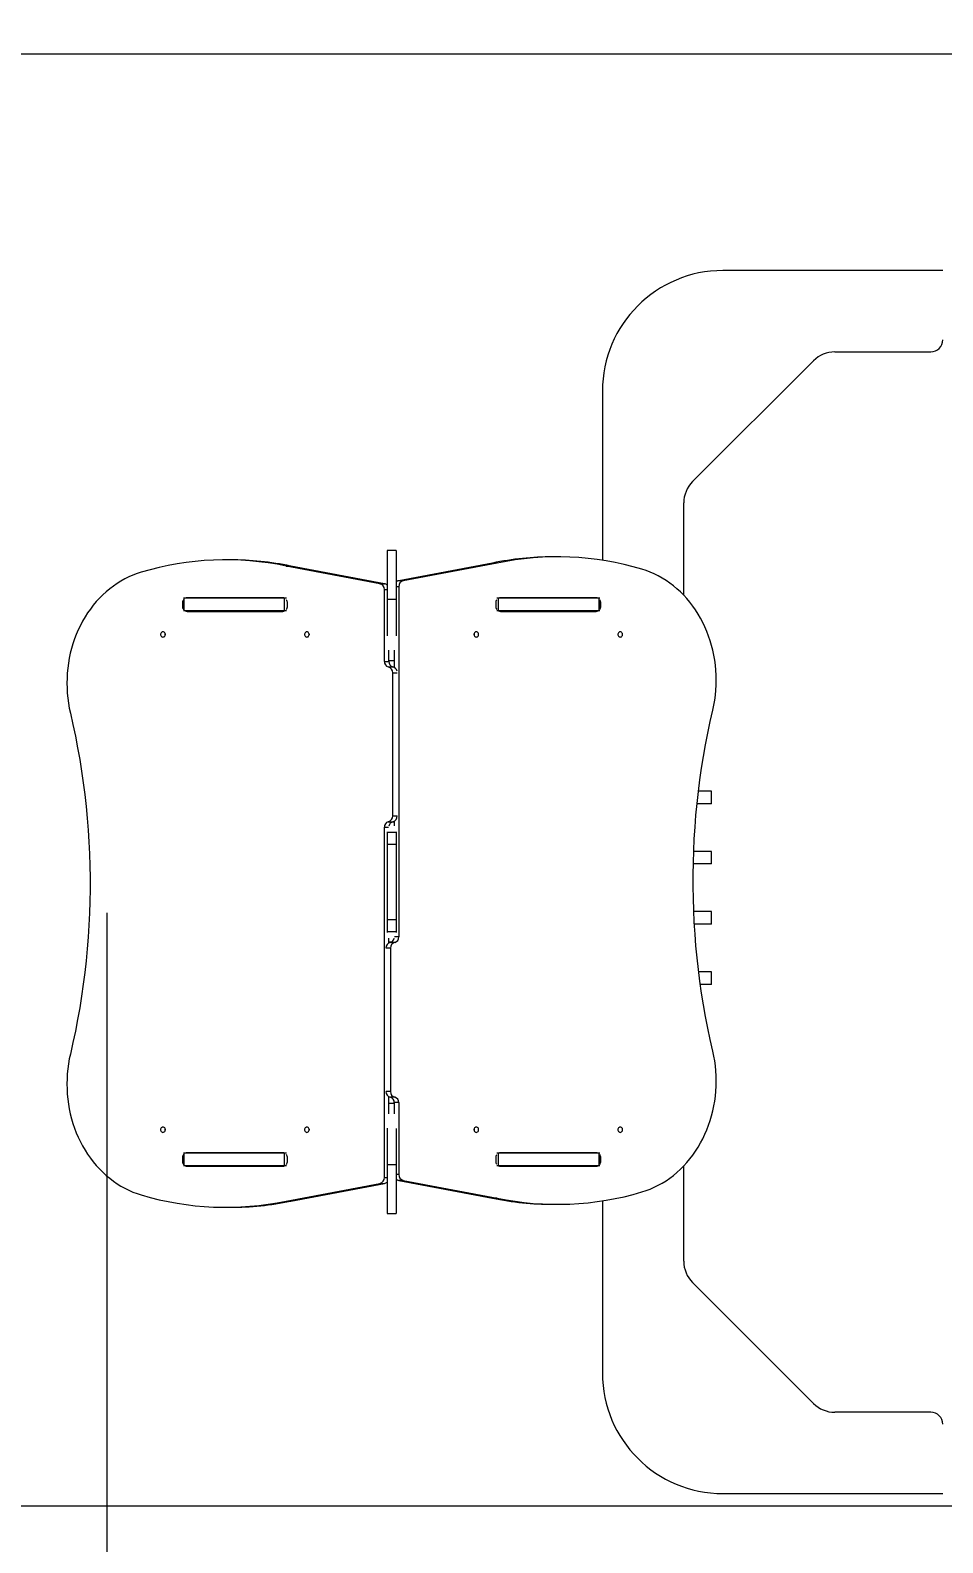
# Model space of a CAD drawing. Header units: millimetres. Extents: x -2979 to 6391, y -2580 to 3476.
# Drawn here: x -637 to 878, y -495 to 2016 of the extents above; entities that cross this region are included whole.
import ezdxf

# ---------------------------------------------------------------- set-up
doc = ezdxf.new("R2010")
doc.units = ezdxf.units.MM
for name, color, linetype in [('DIKOM_ОБЪЕКТ', 7, 'Continuous'), ('DIKOM_РАЗМЕР_ЗОНА', 7, 'Continuous'), ('DIKOM_РАЗМЕР_ОБЪЕКТА', 7, 'Continuous')]:
    doc.layers.add(name, color=color, linetype=linetype)
doc.styles.add('style1', font='arialbd.ttf', dxfattribs={"width": 0.8})
doc.dimstyles.new('1-50', dxfattribs={"dimtxt": 300, "dimasz": 200, "dimexe": 100, "dimexo": 0, "dimgap": 100, "dimtad": 1, "dimtxsty": 'style1', "dimcen": 200, "dimclrd": 7, "dimclre": 7, "dimclrt": 7, "dimadec": 1, "dimazin": 2, "dimtfac": 1, "dimtmove": 0, "dimatfit": 2, "dimfxl": 0, "dimlwd": 25, "dimlwe": 18, "dimarcsym": 0})

# ---------------------------------------------------------------- blocks, each defined once
blk = doc.blocks.new('*D0')
at = {"layer": 'Defpoints', "color": 0, "transparency": 16777216}
for p in [(-509.5, 550.7), (4390.5, 550.7), (-509.5, -1019.6)]:
    blk.add_point(p, dxfattribs=at)
at = {"layer": 'DIKOM_РАЗМЕР_ОБЪЕКТА', "color": 7, "lineweight": 18, "transparency": 16777216}
for p, q in [((-509.5, 550.7), (-509.5, -1119.6)), ((4390.5, 550.7), (4390.5, -1119.6))]:
    blk.add_line(p, q, dxfattribs=at)
at = {"layer": 'DIKOM_РАЗМЕР_ОБЪЕКТА', "color": 7, "lineweight": 25, "transparency": 16777216}
blk.add_line((4190.5, -1019.6), (-309.5, -1019.6), dxfattribs=at)
at = {"layer": 'DIKOM_РАЗМЕР_ОБЪЕКТА', "color": 7, "transparency": 16777216}
for points in [[(-309.5, -986.3), (-309.5, -1052.9), (-509.5, -1019.6)], [(4190.5, -986.3), (4190.5, -1052.9), (4390.5, -1019.6)]]:
    blk.add_solid(points, dxfattribs=at)
at = {"layer": 'DIKOM_РАЗМЕР_ОБЪЕКТА', "color": 7, "transparency": 16777216, "insert": (1940.5, -766.4), "char_height": 300, "attachment_point": 5, "style": 'style1'}
blk.add_mtext('{\\fArial|b0|i0|c204|p34;4900}', dxfattribs=at)
blk = doc.blocks.new('*D1')
at = {"layer": 'Defpoints', "color": 0, "transparency": 16777216}
for p in [(-976.1, 1975.8), (3043.3, 1975.8), (1778.3, -434.3)]:
    blk.add_point(p, dxfattribs=at)
at = {"layer": 'DIKOM_РАЗМЕР_ОБЪЕКТА', "color": 7, "lineweight": 18, "transparency": 16777216}
for p, q in [((3043.3, 1975.8), (-1076.1, 1975.8)), ((1778.3, -434.3), (-1076.1, -434.3))]:
    blk.add_line(p, q, dxfattribs=at)
at = {"layer": 'DIKOM_РАЗМЕР_ОБЪЕКТА', "color": 7, "lineweight": 25, "transparency": 16777216}
blk.add_line((-976.1, -234.3), (-976.1, 1775.8), dxfattribs=at)
at = {"layer": 'DIKOM_РАЗМЕР_ОБЪЕКТА', "color": 7, "transparency": 16777216}
for points in [[(-1009.4, 1775.8), (-942.7, 1775.8), (-976.1, 1975.8)], [(-1009.4, -234.3), (-942.7, -234.3), (-976.1, -434.3)]]:
    blk.add_solid(points, dxfattribs=at)
at = {"layer": 'DIKOM_РАЗМЕР_ОБЪЕКТА', "color": 7, "transparency": 16777216, "insert": (-1229.2, 770.8), "char_height": 300, "attachment_point": 5, "rotation": 90, "style": 'style1'}
blk.add_mtext('{\\fArial|b0|i0|c204|p34;2400}', dxfattribs=at)
blk = doc.blocks.new('*D2')
at = {"layer": 'Defpoints', "color": 0, "transparency": 16777216}
for p in [(-2009.5, 195.6), (6390.5, 195.6), (-2009.5, -2479.7)]:
    blk.add_point(p, dxfattribs=at)
at = {"layer": 'DIKOM_РАЗМЕР_ЗОНА', "color": 7, "lineweight": 18, "transparency": 16777216}
for p, q in [((-2009.5, 195.6), (-2009.5, -2579.7)), ((6390.5, 195.6), (6390.5, -2579.7))]:
    blk.add_line(p, q, dxfattribs=at)
at = {"layer": 'DIKOM_РАЗМЕР_ЗОНА', "color": 7, "lineweight": 25, "transparency": 16777216}
blk.add_line((6190.5, -2479.7), (-1809.5, -2479.7), dxfattribs=at)
at = {"layer": 'DIKOM_РАЗМЕР_ЗОНА', "color": 7, "transparency": 16777216}
for points in [[(-1809.5, -2446.4), (-1809.5, -2513), (-2009.5, -2479.7)], [(6190.5, -2446.4), (6190.5, -2513), (6390.5, -2479.7)]]:
    blk.add_solid(points, dxfattribs=at)
at = {"layer": 'DIKOM_РАЗМЕР_ЗОНА', "color": 7, "transparency": 16777216, "insert": (2190.5, -2226.5), "char_height": 300, "attachment_point": 5, "style": 'style1'}
blk.add_mtext('{\\fArial|b0|i0|c204|p34;8400}', dxfattribs=at)
blk = doc.blocks.new('*D3')
at = {"layer": 'Defpoints', "color": 0, "transparency": 16777216}
for p in [(-2528.7, 3475.8), (2543.3, 3475.8), (2570.3, -1934.3)]:
    blk.add_point(p, dxfattribs=at)
at = {"layer": 'DIKOM_РАЗМЕР_ЗОНА', "color": 7, "lineweight": 18, "transparency": 16777216}
for p, q in [((2543.3, 3475.8), (-2628.7, 3475.8)), ((2570.3, -1934.3), (-2628.7, -1934.3))]:
    blk.add_line(p, q, dxfattribs=at)
at = {"layer": 'DIKOM_РАЗМЕР_ЗОНА', "color": 7, "lineweight": 25, "transparency": 16777216}
blk.add_line((-2528.7, -1734.3), (-2528.7, 3275.8), dxfattribs=at)
at = {"layer": 'DIKOM_РАЗМЕР_ЗОНА', "color": 7, "transparency": 16777216}
for points in [[(-2562, 3275.8), (-2495.3, 3275.8), (-2528.7, 3475.8)], [(-2562, -1734.3), (-2495.3, -1734.3), (-2528.7, -1934.3)]]:
    blk.add_solid(points, dxfattribs=at)
at = {"layer": 'DIKOM_РАЗМЕР_ЗОНА', "color": 7, "transparency": 16777216, "insert": (-2781.9, 770.8), "char_height": 300, "attachment_point": 5, "rotation": 90, "style": 'style1'}
blk.add_mtext('{\\fArial|b0|i0|c204|p34;5400}', dxfattribs=at)

msp = doc.modelspace()

# ---------------------------------------------------------------- linework, layer by layer
at = {"layer": 'DIKOM_ОБЪЕКТ', "color": 7, "linetype": 'Continuous', "lineweight": 15}
for p, q in [((878.302, 1616.723), (513.302, 1616.723)), ((699.013, 1481.724), (858.302, 1481.724)), ((462.947, 1266.368), (663.657, 1467.079)), ((313.302, 1416.723), (313.302, 1135.781)), ((448.302, 1077.788), (448.302, 1231.013)), ((-304.382, 1136.589), (-311.882, 1136.589)), ((-29.204, 1151.996), (-44.204, 1151.996)), ((-44.204, 1151.996), (-44.204, 1070.821)), ((-29.204, 1151.996), (-29.204, 1070.821)), ((130.851, 1131.19), (-24.927, 1101.897)), ((138.351, 1131.19), (-17.427, 1101.897)), ((138.351, 1131.19), (130.851, 1131.19)), ((238.465, 1141.548), (230.965, 1141.548)), ((-55.992, 1096.938), (-211.768, 1126.231)), ((-211.768, 1126.231), (-204.268, 1126.231)), ((-48.492, 1096.938), (-204.268, 1126.231)), ((-55.992, 1096.938), (-48.492, 1096.938)), ((-48.724, 967.843), (-48.724, 1087.068)), ((-17.427, 1101.897), (-24.927, 1101.897)), ((-24.696, 1092.027), (-24.693, 510.567)), ((-384.067, 1064.474), (-384.067, 1059.974)), ((-382.215, 1069.813), (-382.215, 1054.635)), ((-381.103, 1072.724), (-382.173, 1072.724)), ((-381.103, 1051.724), (-381.103, 1072.724)), ((-214.711, 1072.724), (-381.103, 1072.724)), ((-217.357, 1073.474), (-376.273, 1073.474)), ((-214.711, 1051.724), (-214.711, 1072.724)), ((-211.457, 1072.724), (-214.711, 1072.724)), ((-209.563, 1059.974), (-209.563, 1064.474)), ((-29.204, 1070.821), (-44.204, 1070.821)), ((-44.204, 1070.821), (-44.204, 1010.424)), ((-29.204, 1070.821), (-29.204, 1010.504)), ((136.146, 1064.474), (136.146, 1059.974)), ((140.951, 1072.724), (137.896, 1072.724)), ((140.951, 1051.724), (140.951, 1072.724)), ((307.683, 1072.724), (140.951, 1072.724)), ((302.856, 1073.474), (143.94, 1073.474)), ((307.683, 1051.724), (307.683, 1072.724)), ((308.752, 1072.724), (307.683, 1072.724)), ((308.795, 1054.634), (308.795, 1069.813)), ((310.65, 1059.974), (310.65, 1064.474)), ((-381.103, 1051.724), (-382.173, 1051.724)), ((-214.711, 1051.724), (-381.103, 1051.724)), ((-376.273, 1050.974), (-217.357, 1050.974)), ((-370.827, 1051.292), (-370.827, 1051.724)), ((-211.457, 1051.724), (-214.711, 1051.724)), ((140.951, 1051.724), (137.896, 1051.724)), ((307.683, 1051.724), (140.951, 1051.724)), ((143.94, 1050.974), (302.856, 1050.974)), ((297.409, 1051.724), (297.409, 1051.292)), ((308.752, 1051.724), (307.683, 1051.724)), ((-41.224, 967.843), (-41.224, 986.532)), ((-32.195, 986.583), (-32.195, 958.049)), ((-48.724, 967.843), (-41.224, 967.843)), ((-42.16, 958.956), (-34.66, 958.956)), ((-34.867, 711.642), (-34.867, 949.081)), ((493.392, 731.724), (470.425, 731.724)), ((493.392, 752.724), (472.768, 752.724)), ((494.302, 752.724), (493.392, 752.724)), ((494.302, 731.724), (493.392, 731.724)), ((494.302, 731.724), (494.302, 752.724)), ((-48.721, 111.42), (-48.724, 692.881)), ((-44.204, 685.28), (-44.204, 684.164)), ((-29.204, 684.164), (-44.204, 684.164)), ((-44.204, 684.164), (-44.204, 664.12)), ((-42.16, 701.768), (-34.66, 701.768)), ((-32.194, 701.254), (-36.287, 701.254)), ((-32.194, 702.675), (-32.194, 695.001)), ((-29.204, 685.253), (-29.204, 684.164)), ((-29.204, 684.164), (-29.204, 664.12)), ((-29.204, 664.12), (-44.204, 664.12)), ((-44.204, 664.12), (-44.204, 539.327)), ((-29.204, 664.12), (-29.204, 539.327)), ((493.392, 652.724), (464.828, 652.724)), ((494.302, 652.724), (493.392, 652.724)), ((494.302, 631.724), (494.302, 652.724)), ((493.392, 631.724), (464.187, 631.724)), ((494.302, 631.724), (493.392, 631.724)), ((493.392, 552.724), (464.947, 552.724)), ((494.302, 552.724), (493.392, 552.724)), ((494.302, 531.724), (494.302, 552.724)), ((-29.204, 539.327), (-44.204, 539.327)), ((-44.204, 539.327), (-44.204, 519.284)), ((-29.204, 539.327), (-29.204, 519.284)), ((493.392, 531.724), (465.992, 531.724)), ((494.302, 531.724), (493.392, 531.724)), ((-29.204, 519.284), (-44.204, 519.284)), ((-44.204, 519.284), (-44.204, 518.169)), ((-41.223, 500.772), (-41.223, 508.428)), ((-37.13, 502.194), (-41.223, 502.194)), ((-29.204, 519.284), (-29.204, 518.193)), ((-31.257, 501.68), (-38.757, 501.68)), ((-38.55, 491.805), (-38.55, 254.366)), ((493.392, 452.724), (473.128, 452.724)), ((494.302, 452.724), (493.392, 452.724)), ((494.302, 431.724), (494.302, 452.724)), ((493.392, 431.724), (475.886, 431.724)), ((494.302, 431.724), (493.392, 431.724)), ((-41.222, 216.908), (-41.222, 245.399)), ((-31.257, 244.492), (-38.757, 244.492)), ((-24.693, 235.605), (-32.193, 235.605)), ((-32.193, 235.605), (-32.193, 216.872)), ((-24.693, 235.605), (-24.693, 116.379)), ((-44.204, 193.01), (-44.204, 132.626)), ((-29.204, 192.957), (-29.204, 132.626)), ((-381.103, 151.724), (-382.173, 151.724)), ((-381.103, 130.724), (-381.103, 151.724)), ((-214.711, 151.724), (-381.103, 151.724)), ((-217.357, 152.474), (-376.273, 152.474)), ((-370.827, 151.724), (-370.827, 152.156)), ((-214.711, 130.724), (-214.711, 151.724)), ((-211.457, 151.724), (-214.711, 151.724)), ((140.951, 151.724), (137.896, 151.724)), ((140.951, 130.724), (140.951, 151.724)), ((307.683, 151.724), (140.951, 151.724)), ((302.856, 152.474), (143.94, 152.474)), ((297.407, 152.157), (297.407, 151.724)), ((307.683, 130.724), (307.683, 151.724)), ((308.752, 151.724), (307.683, 151.724)), ((-384.067, 143.474), (-384.067, 138.974)), ((-382.215, 148.813), (-382.215, 133.634)), ((-381.103, 130.724), (-382.173, 130.724)), ((-214.711, 130.724), (-381.103, 130.724)), ((-376.273, 129.974), (-217.357, 129.974)), ((-211.457, 130.724), (-214.711, 130.724)), ((-209.563, 138.974), (-209.563, 143.474)), ((-29.204, 132.626), (-44.204, 132.626)), ((-44.204, 132.626), (-44.204, 51.451)), ((-29.204, 132.626), (-29.204, 51.451)), ((136.146, 143.474), (136.146, 138.974)), ((140.951, 130.724), (137.896, 130.724)), ((307.683, 130.724), (140.951, 130.724)), ((143.94, 129.974), (302.856, 129.974)), ((308.752, 130.724), (307.683, 130.724)), ((308.795, 133.634), (308.795, 148.813)), ((310.65, 138.974), (310.65, 143.474)), ((448.302, -27.566), (448.302, 130.619)), ((-211.768, 72.257), (-55.99, 101.55)), ((-204.268, 72.257), (-48.49, 101.55)), ((-55.99, 101.55), (-48.49, 101.55)), ((-17.425, 106.51), (-24.925, 106.51)), ((-24.925, 106.51), (130.851, 77.217)), ((-17.425, 106.51), (138.351, 77.217)), ((138.351, 77.217), (130.851, 77.217)), ((-311.882, 61.899), (-304.382, 61.899)), ((-211.768, 72.257), (-204.268, 72.257)), ((-44.204, 51.451), (-29.204, 51.451)), ((230.965, 66.859), (238.465, 66.859)), ((313.303, 72.626), (313.303, -213.276)), ((663.657, -263.631), (462.947, -62.921)), ((858.302, -278.276), (699.013, -278.276)), ((513.303, -413.276), (878.302, -413.276))]:
    msp.add_line(p, q, dxfattribs=at)
at = {"layer": 'DIKOM_ОБЪЕКТ', "color": 8, "linetype": 'Continuous', "lineweight": 15}
for p, q in [((-48.724, 1087.068), (-44.204, 1087.068)), ((-24.696, 1092.027), (-29.204, 1092.027)), ((-384.067, 1064.474), (-382.215, 1064.474)), ((-384.067, 1059.974), (-382.215, 1059.974)), ((310.65, 1064.474), (308.795, 1064.474)), ((310.65, 1059.974), (308.795, 1059.974)), ((-32.195, 969.023), (-41.224, 969.023)), ((-34.867, 949.081), (-27.474, 949.081)), ((-34.867, 711.642), (-27.473, 711.642)), ((-48.724, 692.881), (-41.645, 692.881)), ((-24.693, 510.567), (-31.775, 510.567)), ((-38.55, 491.805), (-45.947, 491.805)), ((-38.55, 254.366), (-45.947, 254.366)), ((-32.193, 234.424), (-41.222, 234.424)), ((-384.067, 143.474), (-382.215, 143.474)), ((-384.067, 138.974), (-382.215, 138.974)), ((310.65, 143.474), (308.795, 143.474)), ((310.65, 138.974), (308.795, 138.974)), ((-48.721, 111.42), (-44.204, 111.42)), ((-24.693, 116.379), (-29.204, 116.379))]:
    msp.add_line(p, q, dxfattribs=at)
at = {"layer": 'DIKOM_ОБЪЕКТ', "color": 7, "linetype": 'Continuous', "lineweight": 15, "flags": 128}
for points in [[(-452.187, 1116.084), (-459.157, 1113.823), (-466.035, 1111.211), (-472.806, 1108.252), (-479.458, 1104.952), (-485.978, 1101.317), (-492.353, 1097.354), (-498.571, 1093.072), (-504.62, 1088.477), (-510.487, 1083.58), (-516.163, 1078.39), (-521.635, 1072.916), (-526.894, 1067.17), (-531.928, 1061.162), (-536.729, 1054.905), (-541.287, 1048.409), (-545.593, 1041.688), (-549.639, 1034.755), (-553.416, 1027.624), (-556.919, 1020.307), (-560.139, 1012.819), (-563.071, 1005.176), (-565.709, 997.39), (-568.047, 989.478), (-570.082, 981.455), (-571.81, 973.337), (-573.226, 965.138), (-574.329, 956.876), (-575.116, 948.565), (-575.585, 940.223), (-575.737, 931.865), (-575.569, 923.507), (-575.084, 915.166), (-574.281, 906.857), (-573.162, 898.598), (-571.73, 890.403), (-569.987, 882.289)], [(496.57, 887.248), (498.313, 895.362), (499.745, 903.557), (500.864, 911.817), (501.666, 920.125), (502.152, 928.466), (502.319, 936.824), (502.168, 945.182), (501.698, 953.525), (500.912, 961.835), (499.809, 970.098), (498.392, 978.296), (496.665, 986.415), (494.63, 994.438), (492.291, 1002.35), (489.654, 1010.135), (486.722, 1017.779), (483.501, 1025.267), (479.999, 1032.583), (476.222, 1039.715), (472.176, 1046.648), (467.87, 1053.369), (463.312, 1059.864), (458.511, 1066.122), (453.477, 1072.13), (448.218, 1077.876), (442.746, 1083.35), (437.07, 1088.54), (431.202, 1093.437), (425.153, 1098.031), (418.936, 1102.314), (412.561, 1106.276), (406.041, 1109.911), (399.389, 1113.211), (392.617, 1116.17), (385.74, 1118.783), (378.77, 1121.043)], [(-416.327, 1017.124), (-417.4, 1016.945), (-418.387, 1016.425), (-419.207, 1015.605), (-419.793, 1014.552), (-420.098, 1013.35), (-420.098, 1012.098), (-419.793, 1010.896), (-419.207, 1009.842), (-418.387, 1009.022), (-417.4, 1008.502), (-416.327, 1008.324), (-415.253, 1008.502), (-414.267, 1009.022), (-413.447, 1009.842), (-412.861, 1010.896), (-412.555, 1012.098), (-412.555, 1013.35), (-412.861, 1014.552), (-413.447, 1015.605), (-414.267, 1016.425), (-415.253, 1016.945), (-416.327, 1017.124)], [(-177.304, 1017.124), (-178.377, 1016.945), (-179.364, 1016.425), (-180.184, 1015.605), (-180.77, 1014.552), (-181.076, 1013.35), (-181.076, 1012.098), (-180.77, 1010.896), (-180.184, 1009.842), (-179.364, 1009.022), (-178.377, 1008.502), (-177.304, 1008.324), (-176.23, 1008.502), (-175.244, 1009.022), (-174.424, 1009.842), (-173.838, 1010.896), (-173.532, 1012.098), (-173.532, 1013.35), (-173.838, 1014.552), (-174.424, 1015.605), (-175.244, 1016.425), (-176.23, 1016.945), (-177.304, 1017.124)], [(103.887, 1008.324), (104.96, 1008.502), (105.947, 1009.022), (106.766, 1009.842), (107.353, 1010.896), (107.658, 1012.098), (107.658, 1013.35), (107.353, 1014.552), (106.766, 1015.605), (105.947, 1016.425), (104.96, 1016.945), (103.887, 1017.124), (102.813, 1016.945), (101.826, 1016.425), (101.007, 1015.605), (100.421, 1014.552), (100.115, 1013.35), (100.115, 1012.098), (100.421, 1010.896), (101.007, 1009.842), (101.826, 1009.022), (102.813, 1008.502), (103.887, 1008.324)], [(342.909, 1008.324), (343.983, 1008.502), (344.97, 1009.022), (345.789, 1009.842), (346.376, 1010.896), (346.681, 1012.098), (346.681, 1013.35), (346.376, 1014.552), (345.789, 1015.605), (344.97, 1016.425), (343.983, 1016.945), (342.909, 1017.124), (341.836, 1016.945), (340.849, 1016.425), (340.03, 1015.605), (339.443, 1014.552), (339.138, 1013.35), (339.138, 1012.098), (339.443, 1010.896), (340.03, 1009.842), (340.849, 1009.022), (341.836, 1008.502), (342.909, 1008.324)], [(-569.987, 882.289), (-565.657, 863.182), (-561.629, 843.986), (-557.906, 824.709), (-554.489, 805.357), (-551.379, 785.935), (-548.577, 766.452), (-546.083, 746.912), (-543.9, 727.323), (-542.027, 707.691), (-540.466, 688.023), (-539.216, 668.325), (-538.278, 648.604), (-537.653, 628.867), (-537.34, 609.119), (-537.34, 589.369), (-537.653, 569.621), (-538.278, 549.884), (-539.216, 530.163), (-540.466, 510.465), (-542.027, 490.797), (-543.9, 471.165), (-546.083, 451.576), (-548.577, 432.036), (-551.379, 412.552), (-554.489, 393.131), (-557.906, 373.779), (-561.629, 354.502), (-565.657, 335.306), (-569.987, 316.199)], [(496.57, 321.159), (492.239, 340.266), (488.212, 359.461), (484.489, 378.738), (481.071, 398.091), (477.961, 417.512), (475.159, 436.996), (472.666, 456.536), (470.483, 476.125), (468.61, 495.756), (467.048, 515.425), (465.799, 535.122), (464.861, 554.844), (464.235, 574.581), (463.923, 594.328), (463.923, 614.079), (464.235, 633.826), (464.861, 653.564), (465.799, 673.285), (467.048, 692.982), (468.61, 712.651), (470.483, 732.282), (472.666, 751.871), (475.159, 771.411), (477.961, 790.895), (481.071, 810.316), (484.489, 829.669), (488.212, 848.946), (492.239, 868.141), (496.57, 887.248)], [(-569.987, 316.199), (-571.73, 308.085), (-573.162, 299.89), (-574.281, 291.631), (-575.084, 283.322), (-575.569, 274.981), (-575.737, 266.623), (-575.585, 258.265), (-575.116, 249.923), (-574.329, 241.612), (-573.226, 233.35), (-571.81, 225.151), (-570.082, 217.033), (-568.047, 209.01), (-565.709, 201.098), (-563.071, 193.312), (-560.139, 185.669), (-556.919, 178.181), (-553.416, 170.864), (-549.639, 163.732), (-545.593, 156.799), (-541.287, 150.079), (-536.729, 143.583), (-531.928, 137.325), (-526.894, 131.318), (-521.635, 125.571), (-516.163, 120.098), (-510.487, 114.907), (-504.62, 110.01), (-498.571, 105.416), (-492.353, 101.134), (-485.978, 97.171), (-479.458, 93.536), (-472.806, 90.236), (-466.035, 87.277), (-459.157, 84.665), (-452.187, 82.404)], [(378.77, 87.364), (385.74, 89.624), (392.617, 92.237), (399.389, 95.196), (406.041, 98.496), (412.561, 102.131), (418.936, 106.093), (425.153, 110.376), (431.202, 114.97), (437.07, 119.867), (442.746, 125.057), (448.218, 130.531), (453.477, 136.277), (458.511, 142.285), (463.312, 148.543), (467.87, 155.038), (472.176, 161.759), (476.222, 168.692), (479.999, 175.824), (483.501, 183.141), (486.722, 190.628), (489.654, 198.272), (492.291, 206.057), (494.63, 213.969), (496.665, 221.992), (498.392, 230.111), (499.809, 238.309), (500.912, 246.572), (501.698, 254.882), (502.168, 263.225), (502.319, 271.583), (502.152, 279.941), (501.666, 288.282), (500.864, 296.59), (499.745, 304.85), (498.313, 313.045), (496.57, 321.159)], [(-416.327, 195.124), (-417.4, 194.945), (-418.387, 194.425), (-419.207, 193.605), (-419.793, 192.551), (-420.098, 191.35), (-420.098, 190.098), (-419.793, 188.896), (-419.207, 187.842), (-418.387, 187.022), (-417.4, 186.502), (-416.327, 186.324), (-415.253, 186.502), (-414.267, 187.022), (-413.447, 187.842), (-412.861, 188.896), (-412.555, 190.098), (-412.555, 191.35), (-412.861, 192.551), (-413.447, 193.605), (-414.267, 194.425), (-415.253, 194.945), (-416.327, 195.124)], [(-177.304, 195.124), (-178.377, 194.945), (-179.364, 194.425), (-180.184, 193.605), (-180.77, 192.551), (-181.076, 191.35), (-181.076, 190.098), (-180.77, 188.896), (-180.184, 187.842), (-179.364, 187.022), (-178.377, 186.502), (-177.304, 186.324), (-176.23, 186.502), (-175.244, 187.022), (-174.424, 187.842), (-173.838, 188.896), (-173.532, 190.098), (-173.532, 191.35), (-173.838, 192.551), (-174.424, 193.605), (-175.244, 194.425), (-176.23, 194.945), (-177.304, 195.124)], [(103.887, 186.324), (104.96, 186.502), (105.947, 187.022), (106.766, 187.842), (107.353, 188.896), (107.658, 190.098), (107.658, 191.35), (107.353, 192.551), (106.766, 193.605), (105.947, 194.425), (104.96, 194.945), (103.887, 195.124), (102.813, 194.945), (101.826, 194.425), (101.007, 193.605), (100.421, 192.551), (100.115, 191.35), (100.115, 190.098), (100.421, 188.896), (101.007, 187.842), (101.826, 187.022), (102.813, 186.502), (103.887, 186.324)], [(342.909, 186.324), (343.983, 186.502), (344.97, 187.022), (345.789, 187.842), (346.376, 188.896), (346.681, 190.098), (346.681, 191.35), (346.376, 192.551), (345.789, 193.605), (344.97, 194.425), (343.983, 194.945), (342.909, 195.124), (341.836, 194.945), (340.849, 194.425), (340.03, 193.605), (339.443, 192.551), (339.138, 191.35), (339.138, 190.098), (339.443, 188.896), (340.03, 187.842), (340.849, 187.022), (341.836, 186.502), (342.909, 186.324)]]:
    msp.add_lwpolyline(points, dxfattribs=at)
at = {"layer": 'DIKOM_ОБЪЕКТ', "color": 7, "linetype": 'Continuous', "lineweight": 15}
for centre, radius, start, end in [((513.302, 1416.723), 200, 90, 180), ((699.013, 1431.724), 50, 90, 135), ((858.302, 1501.724), 20, 270, 360), ((498.302, 1231.013), 50, 135, 180), ((-311.936, 646.3), 490.273, 78.210902, 106.622673), ((-304.48, 646.646), 489.943, 78.197589, 89.988579), ((231.064, 651.597), 489.951, 90.011552, 101.802309), ((238.518, 651.256), 490.276, 73.377424, 101.789001), ((-58.391, 1087.56), 9.68, 357.086041, 75.649607), ((-50.121, 1088.808), 8.292, 44.475117, 78.670231), ((-23.299, 1093.768), 8.291, 101.329852, 135.422978), ((-15.028, 1092.519), 9.68, 104.35102, 182.912197), ((-374.252, 1064.558), 9.816, 143.807248, 180.491973), ((-374.252, 1059.889), 9.815, 179.507442, 216.194015), ((-376.245, 1066.516), 6.958, 90.227725, 116.849975), ((-368.745, 1066.515), 6.959, 90.229574, 116.848127), ((-217.385, 1066.515), 6.959, 63.151873, 89.770426), ((-219.379, 1064.558), 9.816, 359.508027, 36.192752), ((-219.378, 1059.889), 9.815, 323.805985, 0.492558), ((145.989, 1064.553), 9.843, 145.30526, 180.463268), ((145.988, 1059.894), 9.842, 179.53583, 214.696319), ((143.965, 1066.527), 6.947, 90.206505, 116.871195), ((295.328, 1066.516), 6.958, 63.150025, 89.772275), ((302.831, 1066.527), 6.947, 63.128805, 89.793495), ((300.835, 1064.558), 9.815, 359.507528, 36.231419), ((300.836, 1059.889), 9.815, 323.767324, 0.493051), ((-376.243, 1057.943), 6.97, 243.175094, 269.751351), ((-368.743, 1057.944), 6.971, 243.176937, 269.749507), ((-217.388, 1057.944), 6.971, 270.250493, 296.823063), ((143.968, 1057.932), 6.959, 243.153838, 269.772607), ((295.326, 1057.943), 6.97, 270.248649, 296.824906), ((302.828, 1057.932), 6.959, 270.227393, 296.846162), ((-407.568, 1012.724), 5.07, 171.137994, 188.862006), ((-168.599, 1012.724), 5.016, 171.041758, 188.958242), ((95.159, 1012.724), 5.036, 351.194236, 8.805764), ((95.127, 1012.724), 5.07, 351.137994, 8.862006), ((334.153, 1012.724), 5.067, 351.134923, 8.865077), ((334.15, 1012.724), 5.07, 351.137994, 8.862006), ((-40.028, 967.398), 8.707, 177.070821, 255.824979), ((-44.53, 949.575), 9.675, 357.072786, 75.822378), ((-32.527, 967.398), 8.708, 177.072761, 255.823039), ((-36.695, 950.004), 9.18, 11.094567, 77.193079), ((-44.53, 711.148), 9.675, 284.177325, 2.928172), ((-37.029, 711.148), 9.674, 284.174543, 2.930955), ((-40.028, 693.326), 8.707, 104.174183, 182.929282), ((-32.794, 693.644), 8.335, 102.935797, 172.64857), ((-40.624, 509.805), 8.337, 282.938572, 352.732333), ((-33.389, 510.122), 8.707, 284.174183, 2.929282), ((-36.388, 492.3), 9.675, 104.176003, 182.929494), ((-28.887, 492.299), 9.675, 104.178786, 182.926712), ((-36.388, 253.872), 9.674, 177.068227, 255.826275), ((-28.888, 253.872), 9.675, 177.070635, 255.825657), ((-40.89, 236.05), 8.708, 357.071242, 75.823823), ((-33.389, 236.05), 8.707, 357.069718, 75.823358), ((-407.562, 190.724), 5.075, 171.147044, 188.852956), ((-168.594, 190.724), 5.021, 171.050904, 188.949096), ((95.157, 190.724), 5.037, 351.197372, 8.802628), ((95.122, 190.724), 5.075, 351.147044, 8.852956), ((334.162, 190.724), 5.055, 351.2235, 8.7765), ((334.145, 190.724), 5.075, 351.147044, 8.852956), ((-376.243, 145.507), 6.967, 90.24593, 116.831771), ((-368.743, 145.506), 6.968, 90.247771, 116.829929), ((-217.387, 145.506), 6.968, 63.170071, 89.752229), ((143.968, 145.517), 6.956, 90.224652, 116.853048), ((295.326, 145.507), 6.967, 63.168229, 89.75407), ((302.829, 145.517), 6.956, 63.146952, 89.775348), ((-374.252, 143.558), 9.816, 143.806931, 180.49229), ((-374.252, 138.889), 9.816, 179.50771, 216.193069), ((-376.249, 136.918), 6.945, 243.123805, 269.798495), ((-368.749, 136.919), 6.945, 243.125658, 269.796642), ((-217.382, 136.919), 6.945, 270.203358, 296.874342), ((-219.379, 143.558), 9.816, 359.50771, 36.193069), ((-219.379, 138.889), 9.816, 323.806931, 0.49229), ((145.99, 143.553), 9.844, 145.307366, 180.461838), ((145.99, 138.894), 9.844, 179.538162, 214.692634), ((143.962, 136.907), 6.934, 243.102618, 269.819682), ((295.331, 136.918), 6.945, 270.201505, 296.876195), ((302.834, 136.907), 6.934, 270.180318, 296.897382), ((300.834, 143.558), 9.816, 359.508606, 36.229663), ((300.834, 138.89), 9.816, 323.770337, 0.491394), ((-58.389, 110.929), 9.68, 284.351727, 2.91149), ((-50.118, 109.678), 8.289, 281.326911, 315.512317), ((-23.296, 114.641), 8.293, 224.56231, 258.666876), ((-15.026, 115.887), 9.68, 177.087288, 255.649021), ((-311.936, 552.19), 490.274, 253.377364, 281.789061), ((231.065, 556.817), 489.958, 258.197704, 269.988301), ((238.518, 557.149), 490.274, 258.210946, 286.622629), ((-304.482, 551.858), 489.959, 270.011683, 281.802284), ((498.302, -27.566), 50, 180, 225), ((513.303, -213.276), 200, 180, 270), ((699.013, -228.276), 50, 225, 270), ((858.302, -298.276), 20, 360, 90)]:
    msp.add_arc(centre, radius, start, end, dxfattribs=at)

# ---------------------------------------------------------------- dimensions: what is measured, and where the dimension line sits
at = {"layer": 'DIKOM_РАЗМЕР_ЗОНА'}
dim = msp.add_linear_dim(base=(-2528.683, 3475.834), p1=(2570.289, -1934.276), p2=(2543.302, 3475.834), angle=90, text='{\\fArial|b0|i0|c204|p34;5400}', dimstyle='1-50', dxfattribs=at)
dim.commit()
dim.dimension.update_dxf_attribs({"geometry": '*D3', "text_midpoint": (-2528.683, 770.779), "dimtype": 160})
dim = msp.add_linear_dim(base=(-2009.491, -2479.715), p1=(6390.509, 195.587), p2=(-2009.491, 195.587), text='{\\fArial|b0|i0|c204|p34;<>}', dimstyle='1-50', dxfattribs=at)
dim.commit()
dim.dimension.update_dxf_attribs({"geometry": '*D2', "text_midpoint": (2190.509, -2479.715), "dimtype": 160})
at = {"layer": 'DIKOM_РАЗМЕР_ОБЪЕКТА'}
dim = msp.add_linear_dim(base=(-976.053, 1975.834), p1=(1778.302, -434.276), p2=(3043.302, 1975.834), angle=90, text='{\\fArial|b0|i0|c204|p34;2400}', dimstyle='1-50', dxfattribs=at)
dim.commit()
dim.dimension.update_dxf_attribs({"geometry": '*D1', "text_midpoint": (-976.053, 770.779), "dimtype": 160})
dim = msp.add_linear_dim(base=(-509.491, -1019.602), p1=(4390.509, 550.677), p2=(-509.491, 550.677), text='{\\fArial|b0|i0|c204|p34;<>}', dimstyle='1-50', dxfattribs=at)
dim.commit()
dim.dimension.update_dxf_attribs({"geometry": '*D0', "text_midpoint": (1940.509, -1019.602), "dimtype": 160})

doc.saveas('drawing.dxf')
